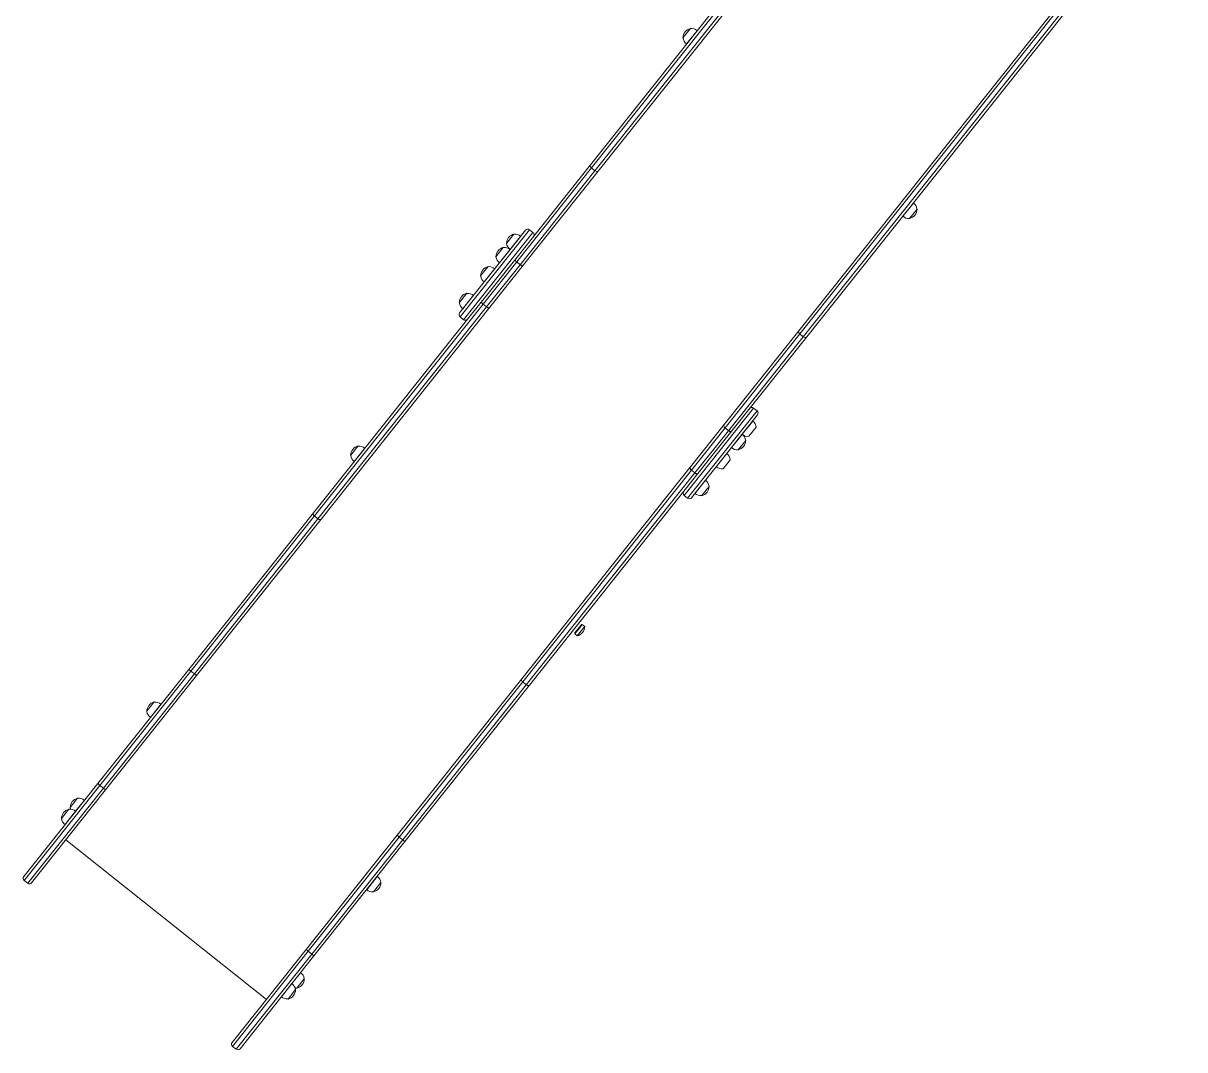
# Model space of a CAD drawing. Header units: millimetres. Extents: x -229914 to 856942, y -268655 to 87212.
# Drawn here: x -144138 to -142054, y 19578 to 21420 of the extents above; entities that cross this region are included whole.
import ezdxf

# ---------------------------------------------------------------- set-up
doc = ezdxf.new("R2010")
doc.units = ezdxf.units.MM

# ---------------------------------------------------------------- blocks, each defined once
blk = doc.blocks.new('Т912NEW')
at = {"color": 7, "linetype": 'Continuous', "lineweight": 15}
for p, q in [((-2832.3, -2350.6), (-2832.3, -3449.5)), ((-2824.3, -3449.5), (-2824.3, -2350.6)), ((-2819.3, -2347.4), (-2819.3, -3446.1)), ((-2359.3, -2347.4), (-2359.3, -3446.1)), ((-2354.3, -3449.5), (-2354.3, -2350.6)), ((-2346.3, -2350.6), (-2346.3, -3449.5)), ((-2837.3, -3446.1), (-2837.3, -2529.1)), ((-2341.3, -3446.1), (-2341.3, -2529.1)), ((-2849, -3143.2), (-2849.3, -3143.2)), ((-2849.3, -3143.2), (-2849.3, -3164.7)), ((-2837.5, -3138.7), (-2837.5, -3168.8)), ((-2837.3, -3138.8), (-2837.5, -3138.8)), ((-2341.1, -3138.8), (-2341.3, -3138.8)), ((-2341.1, -3169.1), (-2341.1, -3138.7)), ((-2329.3, -3143.2), (-2329.5, -3143.2)), ((-2329.3, -3164.7), (-2329.3, -3143.2)), ((-2849.3, -3164.7), (-2849, -3164.7)), ((-2329.5, -3164.7), (-2329.3, -3164.7)), ((-2837.5, -3168.8), (-2837.5, -3169.1)), ((-2837.5, -3169.1), (-2837.3, -3169.1)), ((-2341.3, -3169.1), (-2341.1, -3169.1)), ((-2837.3, -3661.5), (-2837.3, -3446.1)), ((-2832.3, -3449.5), (-2824.3, -3449.5)), ((-2832.3, -3449.5), (-2832.3, -3665)), ((-2824.3, -3665), (-2824.3, -3449.5)), ((-2819.3, -3446.1), (-2819.3, -3661.5)), ((-2359.3, -3446.1), (-2359.3, -3661.5)), ((-2346.3, -3449.5), (-2354.3, -3449.5)), ((-2354.3, -3665), (-2354.3, -3449.5)), ((-2346.3, -3449.5), (-2346.3, -3665)), ((-2341.3, -3661.5), (-2341.3, -3446.1)), ((-2842.3, -3605.4), (-2850.3, -3605.4)), ((-2328.3, -3605.4), (-2336.3, -3605.4)), ((-2855.3, -3624.4), (-2855.5, -3624.4)), ((-2855.5, -3624.4), (-2855.5, -3628)), ((-2855.3, -3800.4), (-2855.3, -3610.4)), ((-2323.3, -3610.4), (-2323.3, -3800.4)), ((-2323.1, -3624.4), (-2323.3, -3624.4)), ((-2323.1, -3654.8), (-2323.1, -3624.4)), ((-2867, -3628.8), (-2867.3, -3628.8)), ((-2867.3, -3628.8), (-2867.3, -3650.3)), ((-2855.5, -3628), (-2855.5, -3654.8)), ((-2311.3, -3650.1), (-2311.3, -3629.1)), ((-2867.3, -3650.3), (-2867, -3650.3)), ((-2867, -3659.5), (-2867.3, -3659.5)), ((-2867.3, -3659.5), (-2867.3, -3681)), ((-2855.5, -3654.8), (-2855.3, -3654.8)), ((-2855.5, -3655), (-2855.5, -3658.6)), ((-2855.3, -3655.1), (-2855.5, -3655.1)), ((-2855.5, -3658.6), (-2855.5, -3685.4)), ((-2837.3, -3745), (-2837.3, -3661.5)), ((-2832.3, -3665), (-2824.3, -3665)), ((-2832.3, -3665), (-2832.3, -3761.9)), ((-2824.3, -3761.9), (-2824.3, -3665)), ((-2819.3, -3661.5), (-2819.3, -3758.6)), ((-2359.3, -3661.5), (-2359.3, -3758.6)), ((-2346.3, -3665), (-2354.3, -3665)), ((-2354.3, -3761.9), (-2354.3, -3665)), ((-2346.3, -3665), (-2346.3, -3761.9)), ((-2341.3, -3745), (-2341.3, -3661.5)), ((-2323.3, -3654.8), (-2323.1, -3654.8)), ((-2323.1, -3655.1), (-2323.3, -3655.1)), ((-2323.1, -3685.4), (-2323.1, -3655)), ((-2311.3, -3659.5), (-2311.5, -3659.5)), ((-2311.3, -3681), (-2311.3, -3659.5)), ((-2867.3, -3681), (-2867, -3681)), ((-2855.5, -3685.4), (-2855.3, -3685.4)), ((-2323.3, -3685.4), (-2323.1, -3685.4)), ((-2311.5, -3681), (-2311.3, -3681)), ((-2867, -3703.5), (-2867.3, -3703.5)), ((-2867.3, -3703.5), (-2867.3, -3725)), ((-2855.3, -3699.1), (-2855.5, -3699.1)), ((-2855.5, -3699.1), (-2855.5, -3702.6)), ((-2855.5, -3702.6), (-2855.5, -3729.4)), ((-2323.1, -3699.1), (-2323.3, -3699.1)), ((-2323.1, -3729.4), (-2323.1, -3699.1)), ((-2311.3, -3724.8), (-2311.3, -3703.8)), ((-2867.3, -3725), (-2867, -3725)), ((-2855.5, -3729.4), (-2855.3, -3729.4)), ((-2323.3, -3729.4), (-2323.1, -3729.4)), ((-2837.3, -3745), (-2837.3, -3792.5)), ((-2341.3, -3792.5), (-2341.3, -3745)), ((-2867, -3764.8), (-2867.3, -3764.8)), ((-2867.3, -3764.8), (-2867.3, -3786.3)), ((-2855.3, -3760.4), (-2855.5, -3760.4)), ((-2855.5, -3760.4), (-2855.5, -3763.9)), ((-2855.5, -3763.9), (-2855.5, -3790.7)), ((-2832.3, -3761.9), (-2824.3, -3761.9)), ((-2819.3, -3758.7), (-2819.3, -3758.6)), ((-2819.3, -4244.5), (-2819.3, -3758.7)), ((-2359.3, -3758.7), (-2359.3, -3758.6)), ((-2359.3, -4244.5), (-2359.3, -3758.7)), ((-2346.3, -3761.9), (-2354.3, -3761.9)), ((-2323.1, -3760.4), (-2323.3, -3760.4)), ((-2323.1, -3790.7), (-2323.1, -3760.4)), ((-2311.3, -3764.8), (-2311.5, -3764.8)), ((-2311.3, -3786.3), (-2311.3, -3764.8)), ((-2867.3, -3786.3), (-2867, -3786.3)), ((-2855.5, -3790.7), (-2855.3, -3790.7)), ((-2837.3, -3792.5), (-2837.3, -4244.5)), ((-2341.3, -3792.5), (-2341.3, -4244.5)), ((-2323.3, -3790.7), (-2323.1, -3790.7)), ((-2311.5, -3786.3), (-2311.3, -3786.3)), ((-2850.3, -3805.4), (-2842.3, -3805.4)), ((-2336.3, -3805.4), (-2328.3, -3805.4)), ((-2849, -4100.7), (-2849.3, -4100.7)), ((-2849.3, -4122.2), (-2849.3, -4100.7)), ((-2837.3, -4096.2), (-2837.5, -4096.2)), ((-2837.5, -4096.2), (-2837.5, -4126.6)), ((-2334.8, -4101.4), (-2335.8, -4101.4)), ((-2335.8, -4106.3), (-2335.8, -4101.4)), ((-2335.8, -4121.4), (-2335.8, -4106.3)), ((-2329.3, -4100.7), (-2334.8, -4100.8)), ((-2334.8, -4106), (-2334.8, -4100.8)), ((-2334.8, -4122), (-2334.8, -4106)), ((-2329.3, -4106), (-2329.3, -4100.7)), ((-2329.3, -4122.2), (-2329.3, -4106)), ((-2849.3, -4122.2), (-2849, -4122.2)), ((-2837.5, -4126.6), (-2837.3, -4126.6)), ((-2335.8, -4121.4), (-2334.8, -4121.4)), ((-2334.8, -4122), (-2329.3, -4122.2)), ((-2837.3, -4244.5), (-2837.3, -4603.5)), ((-2824.3, -4247.7), (-2832.3, -4247.7)), ((-2832.3, -4603.5), (-2832.3, -4247.7)), ((-2824.3, -4247.7), (-2824.3, -4603.5)), ((-2819.3, -4603.5), (-2819.3, -4244.5)), ((-2359.3, -4603.5), (-2359.3, -4244.5)), ((-2354.3, -4247.7), (-2346.3, -4247.7)), ((-2354.3, -4247.7), (-2354.3, -4603.5)), ((-2346.3, -4603.5), (-2346.3, -4247.7)), ((-2341.3, -4244.5), (-2341.3, -4603.5)), ((-2837.3, -4603.5), (-2832.3, -4603.5)), ((-2837.3, -4603.5), (-2837.3, -4865.6)), ((-2824.3, -4603.5), (-2832.3, -4603.5)), ((-2832.3, -4865.6), (-2832.3, -4603.5)), ((-2824.3, -4603.5), (-2819.3, -4603.5)), ((-2824.3, -4603.5), (-2824.3, -4865.6)), ((-2819.3, -4865.6), (-2819.3, -4603.5)), ((-2354.3, -4603.5), (-2359.3, -4603.5)), ((-2359.3, -4865.6), (-2359.3, -4603.5)), ((-2354.3, -4603.5), (-2346.3, -4603.5)), ((-2354.3, -4603.5), (-2354.3, -4865.6)), ((-2341.3, -4603.5), (-2346.3, -4603.5)), ((-2346.3, -4865.6), (-2346.3, -4603.5)), ((-2341.3, -4603.5), (-2341.3, -4865.6)), ((-2849, -4687.8), (-2849.3, -4687.8)), ((-2849.3, -4687.8), (-2849.3, -4709.3)), ((-2837.5, -4683.3), (-2837.5, -4686.9)), ((-2837.3, -4683.4), (-2837.5, -4683.4)), ((-2837.5, -4686.9), (-2837.5, -4713.7)), ((-2341.1, -4683.4), (-2341.3, -4683.4)), ((-2341.1, -4713.7), (-2341.1, -4683.3)), ((-2329.3, -4687.8), (-2329.5, -4687.8)), ((-2329.3, -4709.3), (-2329.3, -4687.8)), ((-2849.3, -4709.3), (-2849, -4709.3)), ((-2329.5, -4709.3), (-2329.3, -4709.3)), ((-2837.5, -4713.7), (-2837.3, -4713.7)), ((-2341.3, -4713.7), (-2341.1, -4713.7)), ((-2837.3, -4865.6), (-2832.3, -4865.6)), ((-2837.3, -4865.6), (-2837.3, -5078.6)), ((-2824.3, -4865.6), (-2832.3, -4865.6)), ((-2824.3, -4865.6), (-2819.3, -4865.6)), ((-2819.3, -4865.6), (-2819.3, -5078.6)), ((-2354.3, -4865.6), (-2359.3, -4865.6)), ((-2359.3, -4865.6), (-2359.3, -5078.6)), ((-2354.3, -4865.6), (-2346.3, -4865.6)), ((-2341.3, -4865.6), (-2346.3, -4865.6)), ((-2341.3, -4865.6), (-2341.3, -5078.6)), ((-2849, -4908.5), (-2849.3, -4908.5)), ((-2849.3, -4908.5), (-2849.3, -4930)), ((-2837.3, -4904.1), (-2837.5, -4904.1)), ((-2837.5, -4904.1), (-2837.5, -4907.7)), ((-2837.5, -4907.7), (-2837.5, -4929.2)), ((-2341.1, -4904.1), (-2341.3, -4904.1)), ((-2341.1, -4929.2), (-2341.1, -4904.1)), ((-2329.3, -4908.5), (-2329.5, -4908.6)), ((-2329.3, -4930), (-2329.3, -4908.5)), ((-2849.3, -4930), (-2849, -4930)), ((-2849, -4933.6), (-2849.3, -4933.6)), ((-2849.3, -4933.6), (-2849.3, -4955.1)), ((-2837.3, -4929.2), (-2837.5, -4929.2)), ((-2837.5, -4929.2), (-2837.5, -4932.8)), ((-2837.5, -4932.8), (-2837.5, -4959.6)), ((-2341.1, -4929.2), (-2341.3, -4929.2)), ((-2341.1, -4959.6), (-2341.1, -4929.2)), ((-2329.5, -4930), (-2329.3, -4930)), ((-2329.3, -4933.6), (-2329.5, -4933.6)), ((-2329.3, -4955.1), (-2329.3, -4933.6)), ((-2849.3, -4955.1), (-2849, -4955.1)), ((-2837.5, -4959.6), (-2837.3, -4959.6)), ((-2341.3, -4959.6), (-2341.1, -4959.6)), ((-2329.5, -4955.1), (-2329.3, -4955.1)), ((-2819.3, -4980), (-2359.3, -4980)), ((-2832.3, -5083.6), (-2824.3, -5083.6)), ((-2354.3, -5083.6), (-2346.3, -5083.6))]:
    blk.add_line(p, q, dxfattribs=at)
at = {"color": 8, "linetype": 'Continuous', "lineweight": 15}
for p, q in [((-2850.3, -3605.4), (-2850.3, -3805.4)), ((-2842.3, -3805.4), (-2842.3, -3605.4)), ((-2336.3, -3605.4), (-2336.3, -3805.4)), ((-2328.3, -3805.4), (-2328.3, -3605.4)), ((-2832.3, -4247.7), (-2832.3, -3761.9)), ((-2824.3, -3761.9), (-2824.3, -4247.7)), ((-2354.3, -3761.9), (-2354.3, -4247.7)), ((-2346.3, -4247.7), (-2346.3, -3761.9)), ((-2832.3, -5083.6), (-2832.3, -4865.6)), ((-2824.3, -4865.6), (-2824.3, -5083.6)), ((-2354.3, -4865.6), (-2354.3, -5083.6)), ((-2346.3, -5083.6), (-2346.3, -4865.6))]:
    blk.add_line(p, q, dxfattribs=at)
at = {"color": 7, "linetype": 'Continuous', "lineweight": 15, "flags": 128}
for points in [[(-2837.3, -3661.5), (-2837.2, -3662.2), (-2836.9, -3662.9), (-2836.4, -3663.5), (-2835.8, -3664), (-2835, -3664.4), (-2834.2, -3664.7), (-2833.2, -3664.9), (-2832.3, -3665)], [(-2824.3, -3665), (-2823.3, -3664.9), (-2822.3, -3664.7), (-2821.5, -3664.4), (-2820.7, -3664), (-2820.1, -3663.5), (-2819.6, -3662.9), (-2819.3, -3662.2), (-2819.3, -3661.5)], [(-2354.3, -3665), (-2355.2, -3664.9), (-2356.2, -3664.7), (-2357, -3664.4), (-2357.8, -3664), (-2358.4, -3663.5), (-2358.9, -3662.9), (-2359.2, -3662.2), (-2359.3, -3661.5)], [(-2341.3, -3661.5), (-2341.3, -3662.2), (-2341.6, -3662.9), (-2342.1, -3663.5), (-2342.7, -3664), (-2343.5, -3664.4), (-2344.3, -3664.7), (-2345.3, -3664.9), (-2346.3, -3665)], [(-2832.3, -3761.9), (-2833.2, -3761.9), (-2834.2, -3761.7), (-2835, -3761.4), (-2835.8, -3761), (-2836.4, -3760.5), (-2836.9, -3759.9), (-2837.2, -3759.3), (-2837.3, -3758.7)], [(-2819.3, -3758.7), (-2819.3, -3759.3), (-2819.6, -3759.9), (-2820.1, -3760.5), (-2820.7, -3761), (-2821.5, -3761.4), (-2822.3, -3761.7), (-2823.3, -3761.9), (-2824.3, -3761.9)], [(-2359.3, -3758.7), (-2359.2, -3759.3), (-2358.9, -3760), (-2358.4, -3760.5), (-2357.8, -3761), (-2357, -3761.4), (-2356.2, -3761.7), (-2355.2, -3761.9), (-2354.3, -3761.9)], [(-2346.3, -3761.9), (-2345.3, -3761.9), (-2344.3, -3761.7), (-2343.5, -3761.4), (-2342.7, -3761), (-2342.1, -3760.5), (-2341.6, -3760), (-2341.3, -3759.3), (-2341.3, -3758.7)], [(-2837.3, -4244.5), (-2837.2, -4245.2), (-2836.9, -4245.8), (-2836.4, -4246.3), (-2835.8, -4246.8), (-2835, -4247.2), (-2834.2, -4247.5), (-2833.2, -4247.7), (-2832.3, -4247.7)], [(-2824.3, -4247.7), (-2823.3, -4247.7), (-2822.3, -4247.5), (-2821.5, -4247.2), (-2820.7, -4246.8), (-2820.1, -4246.3), (-2819.6, -4245.8), (-2819.3, -4245.2), (-2819.3, -4244.5)], [(-2354.3, -4247.7), (-2355.2, -4247.7), (-2356.2, -4247.5), (-2357, -4247.2), (-2357.8, -4246.8), (-2358.4, -4246.3), (-2358.9, -4245.8), (-2359.2, -4245.2), (-2359.3, -4244.5)], [(-2341.3, -4244.5), (-2341.3, -4245.2), (-2341.6, -4245.8), (-2342.1, -4246.3), (-2342.7, -4246.8), (-2343.5, -4247.2), (-2344.3, -4247.5), (-2345.3, -4247.7), (-2346.3, -4247.7)], [(-2849, -4930), (-2848.1, -4930.9), (-2846.8, -4931.8)], [(-2331.7, -4931.8), (-2330.4, -4930.9), (-2329.5, -4930)]]:
    blk.add_lwpolyline(points, dxfattribs=at)
at = {"color": 7, "linetype": 'Continuous', "lineweight": 15}
for centre, radius, start, end in [((-2835.4, -3153.9), 17.5, 142.1, 217.9), ((-2838.3, -3153.9), 15.2, 86.9847, 135.0442), ((-2340.3, -3153.9), 15.2, 44.9558, 93.0153), ((-2343.1, -3153.9), 17.5, 322.1, 37.9), ((-2838.3, -3153.9), 15.2, 224.9558, 273.0153), ((-2340.3, -3153.9), 15.2, 266.9847, 315.0442), ((-2850.3, -3610.4), 5, 90, 180), ((-2842.3, -3610.4), 5, 0, 90), ((-2336.3, -3610.4), 5, 90, 180), ((-2328.3, -3610.4), 5, 0, 90), ((-2856.3, -3639.6), 15.2, 86.9847, 135.0442), ((-2322.3, -3639.6), 15.2, 43.6736, 93.0153), ((-2853.4, -3639.6), 17.5, 142.1, 217.9), ((-2853.4, -3670.2), 17.5, 142.1, 217.9), ((-2856.3, -3639.6), 15.2, 224.9558, 273.0153), ((-2856.3, -3670.2), 15.2, 86.9847, 135.0442), ((-2322.3, -3639.6), 15.2, 266.9847, 316.3264), ((-2322.3, -3670.2), 15.2, 44.9558, 93.0153), ((-2325.1, -3670.2), 17.5, 322.1, 37.9), ((-2856.3, -3670.2), 15.2, 224.9558, 273.0153), ((-2322.3, -3670.2), 15.2, 266.9847, 315.0442), ((-2853.4, -3714.3), 17.5, 142.1, 217.9), ((-2856.3, -3714.3), 15.2, 86.9847, 135.0442), ((-2322.3, -3714.3), 15.2, 43.6736, 93.0153), ((-2856.3, -3714.3), 15.2, 224.9558, 273.0153), ((-2322.3, -3714.3), 15.2, 266.9847, 316.3264), ((-2853.4, -3775.5), 17.5, 142.1, 217.9), ((-2856.3, -3775.5), 15.2, 86.9847, 135.0442), ((-2322.3, -3775.5), 15.2, 44.9558, 93.0153), ((-2325.1, -3775.5), 17.5, 322.1, 37.9), ((-2856.3, -3775.5), 15.2, 224.9558, 273.0153), ((-2322.3, -3775.5), 15.2, 266.9847, 315.0442), ((-2850.3, -3800.4), 5, 180, 270), ((-2842.3, -3800.4), 5, 270, 0), ((-2336.3, -3800.4), 5, 180, 270), ((-2328.3, -3800.4), 5, 270, 0), ((-2835.4, -4111.4), 17.5, 142.1, 217.9), ((-2838.3, -4111.4), 15.2, 86.9847, 135.0442), ((-2343.1, -4111.4), 17.5, 322.1, 37.9), ((-2838.3, -4111.4), 15.2, 224.9558, 273.0153), ((-2835.4, -4698.5), 17.5, 142.1, 217.9), ((-2838.3, -4698.5), 15.2, 86.9847, 135.0442), ((-2340.3, -4698.5), 15.2, 44.9558, 93.0153), ((-2343.1, -4698.5), 17.5, 322.1, 37.9), ((-2838.3, -4698.5), 15.2, 224.9558, 273.0153), ((-2340.3, -4698.5), 15.2, 266.9847, 315.0442), ((-2835.4, -4919.3), 17.5, 142.1, 217.9), ((-2838.3, -4919.3), 15.2, 86.9847, 135.0442), ((-2340.3, -4919.3), 15.2, 44.9558, 93.0153), ((-2343.1, -4919.3), 17.5, 322.1, 37.9), ((-2835.4, -4944.4), 17.5, 142.1, 217.9), ((-2838.3, -4944.4), 15.2, 86.9847, 135.0442), ((-2340.3, -4944.4), 15.2, 44.9558, 93.0153), ((-2343.1, -4944.4), 17.5, 322.1, 37.9), ((-2838.3, -4944.4), 15.2, 224.9558, 273.0153), ((-2340.3, -4944.4), 15.2, 266.9847, 315.0442), ((-2832.3, -5078.6), 5, 180, 270), ((-2824.3, -5078.6), 5, 270, 0), ((-2354.3, -5078.6), 5, 180, 270), ((-2346.3, -5078.6), 5, 270, 0)]:
    blk.add_arc(centre, radius, start, end, dxfattribs=at)
for centre, start_param, end_param in [((-2832.3, -3446.1), 3.141593, 4.712389), ((-2824.3, -3446.1), 4.712389, 6.283185), ((-2354.3, -3446.1), 3.141593, 4.712389), ((-2346.3, -3446.1), 4.712389, 6.283185)]:
    blk.add_ellipse(centre, major_axis=(5, 0), ratio=0.668526, start_param=start_param, end_param=end_param, dxfattribs=at)
for points, knots in [([(-2832.3, -3761.9), (-2832.8, -3761.9), (-2833.9, -3761.8), (-2835.3, -3761.3), (-2836.5, -3760.5), (-2837.1, -3759.5), (-2837.2, -3758.9), (-2837.3, -3758.6)], [0, 0, 0, 0, 0.202642, 0.405163, 0.611597, 0.826877, 1, 1, 1, 1]), ([(-2819.3, -3758.6), (-2819.3, -3759), (-2819.4, -3759.7), (-2820.4, -3760.8), (-2821.7, -3761.5), (-2823.1, -3761.9), (-2824, -3761.9), (-2824.3, -3761.9)], [0, 0, 0, 0, 0.227808, 0.455767, 0.678308, 0.890768, 1, 1, 1, 1]), ([(-2359.3, -3758.6), (-2359.2, -3759), (-2359.1, -3759.7), (-2358.1, -3760.8), (-2356.8, -3761.5), (-2355.4, -3761.9), (-2354.5, -3761.9), (-2354.3, -3761.9)], [0, 0, 0, 0, 0.2278, 0.455762, 0.678305, 0.890767, 1, 1, 1, 1]), ([(-2346.3, -3761.9), (-2345.7, -3761.9), (-2344.6, -3761.8), (-2343.2, -3761.3), (-2342, -3760.5), (-2341.4, -3759.5), (-2341.3, -3758.9), (-2341.3, -3758.6)], [0, 0, 0, 0, 0.20265, 0.405126, 0.611567, 0.826879, 1, 1, 1, 1])]:
    blk.add_open_spline(points, degree=3, knots=knots, dxfattribs=at)

msp = doc.modelspace()

# ---------------------------------------------------------------- block references
at = {"rotation": 321.4676820499667}
msp.add_blockref('Т912NEW', (-138753.82306, 22094.20638), dxfattribs=at)

doc.saveas('drawing.dxf')
